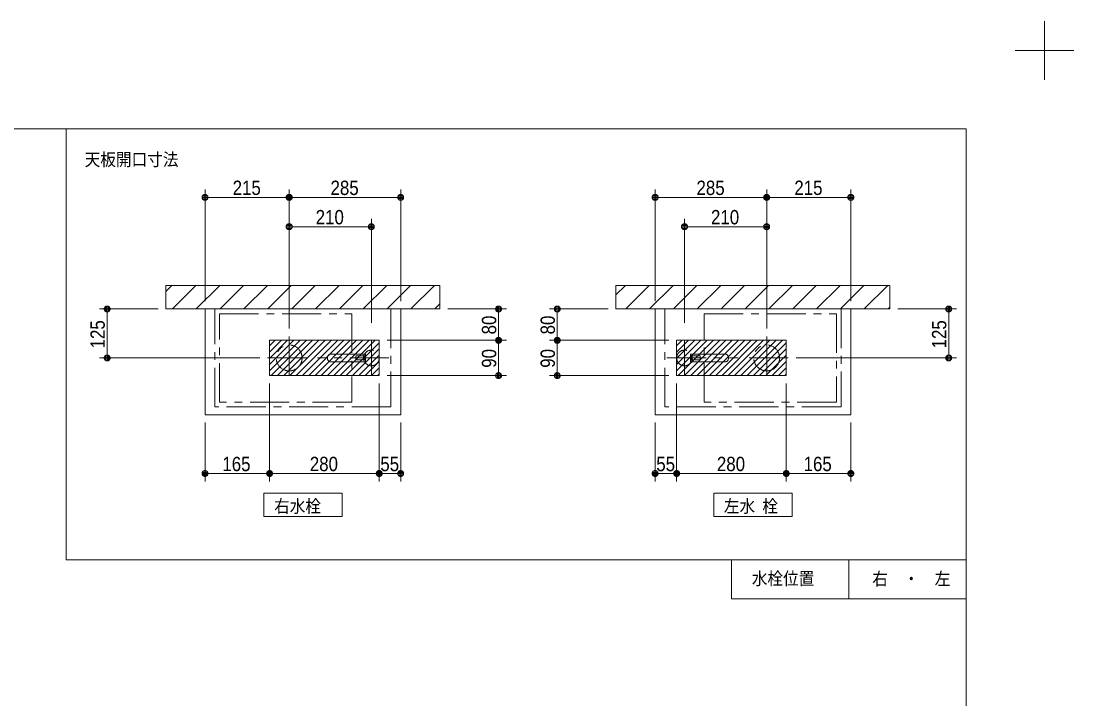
# Model space of a CAD drawing. Units: millimetres, scale not verified. Extents: x -3962 to 4227, y -3045 to 3045.
# Drawn here: x -2302 to 388, y 1315 to 3045 of the extents above; entities that cross this region are included whole.
import ezdxf
from ezdxf.enums import TextEntityAlignment as Align

# ---------------------------------------------------------------- set-up
doc = ezdxf.new("R2010")
doc.units = ezdxf.units.MM
doc.header["$LTSCALE"] = 20
doc.linetypes.add('CHAIN1', pattern=[8, 5, -1, 1, -1])
for name, color, linetype, lineweight in [('0-0_1図面枠', 7, 'Continuous', 9), ('0-4_0', 7, 'Continuous', 9), ('0-5_2寸法-1', 7, 'Continuous', 9), ('0-6_2寸法-3', 7, 'Continuous', 9), ('0-7_3一般', 7, 'Continuous', 9)]:
    doc.layers.add(name, color=color, linetype=linetype, lineweight=lineweight)
doc.styles.add('ＭＳ ゴシック', font='')
doc.styles.add('ＭＳ Ｐゴシック', font='')
doc.styles.get('ＭＳ ゴシック').set_extended_font_data('MS Gothic')
doc.styles.get('ＭＳ Ｐゴシック').set_extended_font_data('MS PGothic')

# ---------------------------------------------------------------- blocks, each defined once
blk = doc.blocks.new('グループ-2')
at = {"layer": '0-0_1図面枠'}
for p, q in [((42000, 57900), (42000, 60900)), ((43500, 59400), (40500, 59400))]:
    blk.add_line(p, q, dxfattribs=at)
blk = doc.blocks.new('グループ-4')
at = {"layer": '0-0_1図面枠'}
blk.add_lwpolyline([(-38000, 55400), (38000, 55400), (38000, -55400), (-38000, -55400)], close=True, dxfattribs=at)
blk = doc.blocks.new('図面枠')
at = {"layer": '0-0_1図面枠'}
for name in ['グループ-2', 'グループ-4']:
    blk.add_blockref(name, (0, 0), dxfattribs=at)
blk = doc.blocks.new('_Dot')
at = {"layer": '0-4_0'}
for p, q in [((-10, 0), (-20, 0)), ((9.78, 2), (-9.78, 2)), ((7.99, 6), (-7.99, 6)), ((9.16, -3.98), (-9.16, -3.98)), ((6, -7.98), (-6, -7.98))]:
    blk.add_line(p, q, dxfattribs=at)
for points in [[(10, 0), (9.92, 1.25), (9.69, 2.49), (9.3, 3.68), (8.76, 4.82), (8.09, 5.88), (7.29, 6.85), (6.37, 7.71), (5.36, 8.44), (4.26, 9.05), (3.09, 9.51), (1.87, 9.82), (0.63, 9.98), (-0.63, 9.98), (-1.87, 9.82), (-3.09, 9.51), (-4.26, 9.05), (-5.36, 8.44), (-6.37, 7.71), (-7.29, 6.85), (-8.09, 5.88), (-8.76, 4.82), (-9.3, 3.68), (-9.69, 2.49), (-9.92, 1.25), (-10, 0), (0, 0)], [(-10, 0), (-9.92, -1.25), (-9.69, -2.49), (-9.3, -3.68), (-8.76, -4.82), (-8.09, -5.88), (-7.29, -6.85), (-6.37, -7.71), (-5.36, -8.44), (-4.26, -9.05), (-3.09, -9.51), (-1.87, -9.82), (-0.63, -9.98), (0.63, -9.98), (1.87, -9.82), (3.09, -9.51), (4.26, -9.05), (5.36, -8.44), (6.37, -7.71), (7.29, -6.85), (8.09, -5.88), (8.76, -4.82), (9.3, -3.68), (9.69, -2.49), (9.92, -1.25), (10, 0), (0, 0)]]:
    blk.add_lwpolyline(points, close=True, dxfattribs=at)
blk = doc.blocks.new('グループ-17')
at = {"layer": '0-0_1図面枠'}
blk.add_line((32000, 31400), (32000, 33400), dxfattribs=at)
for points in [[(-8000, 55400), (38000, 55400), (38000, 33400), (-8000, 33400)], [(26000, 33400), (38000, 33400), (38000, 31400), (26000, 31400)]]:
    blk.add_lwpolyline(points, close=True, dxfattribs=at)
at = {"layer": '0-7_3一般', "style": 'ＭＳ ゴシック', "width": 0.9}
blk.add_text('天板開口寸法', height=650.9, dxfattribs=at).set_placement((-7050.1, 53312.8), align=Align.BOTTOM_LEFT)

msp = doc.modelspace()

# ---------------------------------------------------------------- linework, layer by layer
at = {"layer": '0-5_2寸法-1'}
for p, q in [((-1832.5, 2330), (-1832.5, 2615)), ((-1617.5, 2540), (-1617.5, 2615)), ((-1617.5, 2540), (-1617.5, 2615)), ((-1332.5, 2330), (-1332.5, 2615)), ((-682.5, 2330), (-682.5, 2615)), ((-397.5, 2540), (-397.5, 2615)), ((-397.5, 2540), (-397.5, 2615)), ((-182.5, 2330), (-182.5, 2615)), ((-1632.51, 2595), (-1817.49, 2595)), ((-1602.49, 2595), (-1347.51, 2595)), ((-412.51, 2595), (-667.49, 2595)), ((-382.49, 2595), (-197.51, 2595)), ((-1617.5, 2260), (-1617.5, 2540)), ((-1407.5, 2275), (-1407.5, 2540)), ((-607.5, 2275), (-607.5, 2540)), ((-397.5, 2260), (-397.5, 2540)), ((-1602.49, 2520), (-1422.51, 2520)), ((-412.51, 2520), (-592.49, 2520)), ((-1952.5, 2310), (-2102.5, 2310)), ((-2082.5, 2200.01), (-2082.5, 2294.99)), ((-1212.5, 2310), (-1062.5, 2310)), ((-1082.5, 2294.99), (-1082.5, 2245.01)), ((-802.5, 2310), (-952.5, 2310)), ((-932.5, 2294.99), (-932.5, 2245.01)), ((-62.5, 2310), (87.5, 2310)), ((67.5, 2200.01), (67.5, 2294.99)), ((-1367.5, 2230), (-1062.5, 2230)), ((-1367.5, 2230), (-1062.5, 2230)), ((-1082.5, 2155.01), (-1082.5, 2214.99)), ((-647.5, 2230), (-952.5, 2230)), ((-647.5, 2230), (-952.5, 2230)), ((-932.5, 2155.01), (-932.5, 2214.99)), ((-1692.5, 2185), (-2102.5, 2185)), ((-322.5, 2185), (87.5, 2185)), ((-1367.5, 2140), (-1062.5, 2140)), ((-647.5, 2140), (-952.5, 2140)), ((-1667.5, 2120), (-1667.5, 1870)), ((-1667.5, 2120), (-1667.5, 1870)), ((-1387.5, 2120), (-1387.5, 1870)), ((-1387.5, 2120), (-1387.5, 1870)), ((-627.5, 2120), (-627.5, 1870)), ((-627.5, 2120), (-627.5, 1870)), ((-347.5, 2120), (-347.5, 1870)), ((-347.5, 2120), (-347.5, 1870)), ((-1832.5, 2020), (-1832.5, 1870)), ((-1332.5, 2020), (-1332.5, 1870)), ((-682.5, 2020), (-682.5, 1870)), ((-182.5, 2020), (-182.5, 1870)), ((-1817.49, 1890), (-1682.51, 1890)), ((-1402.51, 1890), (-1652.49, 1890)), ((-1372.49, 1890), (-1347.51, 1890)), ((-642.51, 1890), (-667.49, 1890)), ((-612.49, 1890), (-362.51, 1890)), ((-197.51, 1890), (-332.49, 1890))]:
    msp.add_line(p, q, dxfattribs=at)
at = {"layer": '0-6_2寸法-3'}
for points in [[(-1682.5, 1840), (-1482.5, 1840), (-1482.5, 1780), (-1682.5, 1780)], [(-532.5, 1840), (-332.5, 1840), (-332.5, 1780), (-532.5, 1780)]]:
    msp.add_lwpolyline(points, close=True, dxfattribs=at)
at = {"layer": '0-7_3一般'}
for p, q in [((-1932.5, 2354.36), (-1916.86, 2370)), ((-1915.9, 2310), (-1855.9, 2370)), ((-1854.94, 2310), (-1794.94, 2370)), ((-1793.98, 2310), (-1733.98, 2370)), ((-1733.02, 2310), (-1673.02, 2370)), ((-1672.06, 2310), (-1612.06, 2370)), ((-1611.1, 2310), (-1551.1, 2370)), ((-1550.14, 2310), (-1490.14, 2370)), ((-1489.18, 2310), (-1429.18, 2370)), ((-1428.22, 2310), (-1368.22, 2370)), ((-1367.26, 2310), (-1307.26, 2370)), ((-1306.3, 2310), (-1246.3, 2370)), ((-782.5, 2346.12), (-758.62, 2370)), ((-757.66, 2310), (-697.66, 2370)), ((-696.7, 2310), (-636.7, 2370)), ((-635.74, 2310), (-575.74, 2370)), ((-574.78, 2310), (-514.78, 2370)), ((-513.82, 2310), (-453.82, 2370)), ((-452.86, 2310), (-392.86, 2370)), ((-391.9, 2310), (-331.9, 2370)), ((-330.94, 2310), (-270.94, 2370)), ((-269.98, 2310), (-209.98, 2370)), ((-209.02, 2310), (-149.02, 2370)), ((-148.06, 2310), (-88.06, 2370)), ((-1245.34, 2310), (-1232.5, 2322.84)), ((-87.1, 2310), (-82.5, 2314.6)), ((-1232.5, 2310), (-1932.5, 2310)), ((-782.5, 2310), (-82.5, 2310)), ((-1667.5, 2216), (-1653.5, 2230)), ((-1667.5, 2200), (-1637.5, 2230)), ((-1667.5, 2184), (-1621.5, 2230)), ((-1667.5, 2168), (-1605.5, 2230)), ((-1667.5, 2152), (-1589.5, 2230)), ((-1663.5, 2140), (-1573.5, 2230)), ((-1647.5, 2140), (-1557.5, 2230)), ((-1631.5, 2140), (-1541.5, 2230)), ((-1615.5, 2140), (-1525.5, 2230)), ((-1599.5, 2140), (-1509.5, 2230)), ((-1583.5, 2140), (-1493.5, 2230)), ((-1567.5, 2140), (-1477.5, 2230)), ((-1551.5, 2140), (-1461.5, 2230)), ((-1535.5, 2140), (-1445.5, 2230)), ((-1519.5, 2140), (-1429.5, 2230)), ((-1503.5, 2140), (-1413.5, 2230)), ((-1487.5, 2140), (-1397.5, 2230)), ((-1471.5, 2140), (-1387.5, 2224)), ((-1455.5, 2140), (-1387.5, 2208)), ((-627.5, 2216), (-613.5, 2230)), ((-627.5, 2200), (-597.5, 2230)), ((-627.5, 2184), (-581.5, 2230)), ((-627.5, 2168), (-565.5, 2230)), ((-627.5, 2152), (-549.5, 2230)), ((-623.5, 2140), (-533.5, 2230)), ((-607.5, 2140), (-517.5, 2230)), ((-591.5, 2140), (-501.5, 2230)), ((-575.5, 2140), (-485.5, 2230)), ((-559.5, 2140), (-469.5, 2230)), ((-543.5, 2140), (-453.5, 2230)), ((-527.5, 2140), (-437.5, 2230)), ((-511.5, 2140), (-421.5, 2230)), ((-495.5, 2140), (-405.5, 2230)), ((-479.5, 2140), (-389.5, 2230)), ((-463.5, 2140), (-373.5, 2230)), ((-447.5, 2140), (-357.5, 2230)), ((-431.5, 2140), (-347.5, 2224)), ((-415.5, 2140), (-347.5, 2208)), ((-1439.5, 2140), (-1387.5, 2192)), ((-399.5, 2140), (-347.5, 2192)), ((-1423.5, 2140), (-1387.5, 2176)), ((-1407.5, 2140), (-1387.5, 2160)), ((-383.5, 2140), (-347.5, 2176)), ((-367.5, 2140), (-347.5, 2160)), ((-1391.5, 2140), (-1387.5, 2144)), ((-351.5, 2140), (-347.5, 2144))]:
    msp.add_line(p, q, dxfattribs=at)
at = {"layer": '0-7_3一般', "linetype": 'CHAIN1'}
for p, q in [((-1617.5, 2240), (-1617.5, 2130)), ((-397.5, 2240), (-397.5, 2130)), ((-1407.5, 2140), (-1407.5, 2230)), ((-607.5, 2140), (-607.5, 2230)), ((-1672.5, 2185), (-1562.5, 2185)), ((-1362.5, 2185), (-1544.94, 2185)), ((-652.5, 2185), (-470.06, 2185)), ((-342.5, 2185), (-452.5, 2185))]:
    msp.add_line(p, q, dxfattribs=at)
at = {"layer": '0-7_3一般'}
for points in [[(-1932.5, 2370), (-1232.5, 2370), (-1232.5, 2310), (-1932.5, 2310)], [(-782.5, 2370), (-82.5, 2370), (-82.5, 2310), (-782.5, 2310)], [(-1832.5, 2310), (-1332.5, 2310), (-1332.5, 2040), (-1832.5, 2040)], [(-682.5, 2310), (-182.5, 2310), (-182.5, 2040), (-682.5, 2040)], [(-1667.5, 2230), (-1387.5, 2230), (-1387.5, 2140), (-1667.5, 2140)], [(-1667.5, 2230), (-1387.5, 2230), (-1387.5, 2140), (-1667.5, 2140)], [(-627.5, 2230), (-347.5, 2230), (-347.5, 2140), (-627.5, 2140)], [(-627.5, 2230), (-347.5, 2230), (-347.5, 2140), (-627.5, 2140)]]:
    msp.add_lwpolyline(points, close=True, dxfattribs=at)
at = {"layer": '0-7_3一般', "linetype": 'CHAIN1'}
for points in [[(-1807.5, 2310), (-1357.5, 2310), (-1357.5, 2060), (-1807.5, 2060)], [(-1795.5, 2298), (-1457.5, 2298), (-1457.5, 2072), (-1795.5, 2072)], [(-657.5, 2310), (-207.5, 2310), (-207.5, 2060), (-657.5, 2060)], [(-557.5, 2298), (-219.5, 2298), (-219.5, 2072), (-557.5, 2072)], [(-1512.8, 2194.5), (-1422.79, 2194.5), (-1422.79, 2175.5), (-1512.8, 2175.5), (-1513.73, 2175.58), (-1514.64, 2175.82), (-1515.53, 2176.22), (-1516.37, 2176.77), (-1517.14, 2177.46), (-1517.85, 2178.28), (-1518.46, 2179.22), (-1518.98, 2180.25), (-1519.4, 2181.36), (-1519.7, 2182.54), (-1519.88, 2183.76), (-1519.94, 2185), (-1519.88, 2186.24), (-1519.7, 2187.46), (-1519.4, 2188.64), (-1518.98, 2189.75), (-1518.46, 2190.78), (-1517.85, 2191.72), (-1517.14, 2192.54), (-1516.37, 2193.23), (-1515.53, 2193.78), (-1514.64, 2194.18), (-1513.73, 2194.42)], [(-1447.5, 2190), (-1424.79, 2190), (-1424.79, 2180), (-1447.5, 2180)], [(-502.2, 2194.5), (-592.21, 2194.5), (-592.21, 2175.5), (-502.2, 2175.5), (-501.27, 2175.58), (-500.36, 2175.82), (-499.47, 2176.22), (-498.63, 2176.77), (-497.86, 2177.46), (-497.15, 2178.28), (-496.54, 2179.22), (-496.02, 2180.25), (-495.6, 2181.36), (-495.3, 2182.54), (-495.12, 2183.76), (-495.06, 2185), (-495.12, 2186.24), (-495.3, 2187.46), (-495.6, 2188.64), (-496.02, 2189.75), (-496.54, 2190.78), (-497.15, 2191.72), (-497.86, 2192.54), (-498.63, 2193.23), (-499.47, 2193.78), (-500.36, 2194.18), (-501.27, 2194.42)], [(-590.21, 2190), (-567.5, 2190), (-567.5, 2180), (-590.21, 2180)]]:
    msp.add_lwpolyline(points, close=True, dxfattribs=at)
for centre, radius in [((-1617.5, 2185), 33), ((-397.5, 2185), 33), ((-1407.5, 2185), 20), ((-607.5, 2185), 20)]:
    msp.add_circle(centre, radius, dxfattribs=at)

# ---------------------------------------------------------------- block references
at = {"layer": '0-0_1図面枠', "xscale": 0.05, "yscale": 0.05}
for name in ['図面枠', 'グループ-17']:
    msp.add_blockref(name, (-1787.5, 0), dxfattribs=at)
at = {"layer": '0-5_2寸法-1', "xscale": 0.7503418, "yscale": 0.7503418}
for p, rotation in [((-1832.5, 2595), 180), ((-1617.5, 2595), 180), ((-682.5, 2595), 180), ((-397.5, 2595), 180), ((-1617.5, 2520), 180), ((-607.5, 2520), 180), ((-2082.5, 2310), 90), ((-1082.5, 2310), 90), ((-932.5, 2310), 90), ((67.5, 2310), 90), ((-1082.5, 2230), 270), ((-1082.5, 2230), 90), ((-932.5, 2230), 270), ((-932.5, 2230), 90), ((-2082.5, 2185), 270), ((67.5, 2185), 270), ((-1082.5, 2140), 270), ((-932.5, 2140), 270), ((-1832.5, 1890), 180), ((-1667.5, 1890), 180), ((-1387.5, 1890), 180), ((-682.5, 1890), 180), ((-627.5, 1890), 180), ((-347.5, 1890), 180)]:
    msp.add_blockref('_Dot', p, dxfattribs=dict(at, rotation=rotation))
for p in [(-1617.5, 2595), (-1332.5, 2595), (-397.5, 2595), (-182.5, 2595), (-1407.5, 2520), (-397.5, 2520), (-1667.5, 1890), (-1387.5, 1890), (-1332.5, 1890), (-627.5, 1890), (-347.5, 1890), (-182.5, 1890)]:
    msp.add_blockref('_Dot', p, dxfattribs=at)

# ---------------------------------------------------------------- texts
at = {"layer": '0-0_1図面枠', "style": 'ＭＳ ゴシック', "width": 0.9}
for s, p in [('水栓位置', (-435.58, 1595.88)), ('右  ・  左', (-127.9, 1595.31))]:
    msp.add_text(s, height=32.55, dxfattribs=at).set_placement(p, align=Align.BOTTOM_LEFT)
at = {"layer": '0-5_2寸法-1', "style": 'ＭＳ Ｐゴシック', "width": 0.9}
for s, p in [('215', (-1761.89, 2590.04)), ('285', (-1511.89, 2589.94)), ('285', (-576.89, 2589.94)), ('215', (-326.89, 2590.04)), ('210', (-1549.78, 2515.04)), ('210', (-539.78, 2515.04)), ('165', (-1788.22, 1885.04)), ('280', (-1564.78, 1885.04)), ('55', (-1384.59, 1884.94)), ('55', (-679.59, 1884.94)), ('280', (-524.78, 1885.04)), ('165', (-303.22, 1885.04))]:
    msp.add_text(s, height=36.66, dxfattribs=at).set_placement(p, align=Align.BOTTOM_LEFT)
for s, p in [('80', (-1077.54, 2245.12)), ('80', (-927.54, 2245.12)), ('125', (-2077.54, 2209.28)), ('125', (72.46, 2209.28)), ('90', (-1077.54, 2159.92)), ('90', (-927.54, 2159.92))]:
    msp.add_text(s, height=36.66, rotation=90, dxfattribs=at).set_placement(p, align=Align.BOTTOM_LEFT)
at = {"layer": '0-6_2寸法-3', "style": 'ＭＳ ゴシック', "width": 0.9}
for s, p in [('右水栓', (-1656.09, 1780.64)), ('左水', (-506.95, 1780.64)), ('栓', (-408.58, 1780.64))]:
    msp.add_text(s, height=32.55, dxfattribs=at).set_placement(p, align=Align.BOTTOM_LEFT)

doc.saveas('drawing.dxf')
